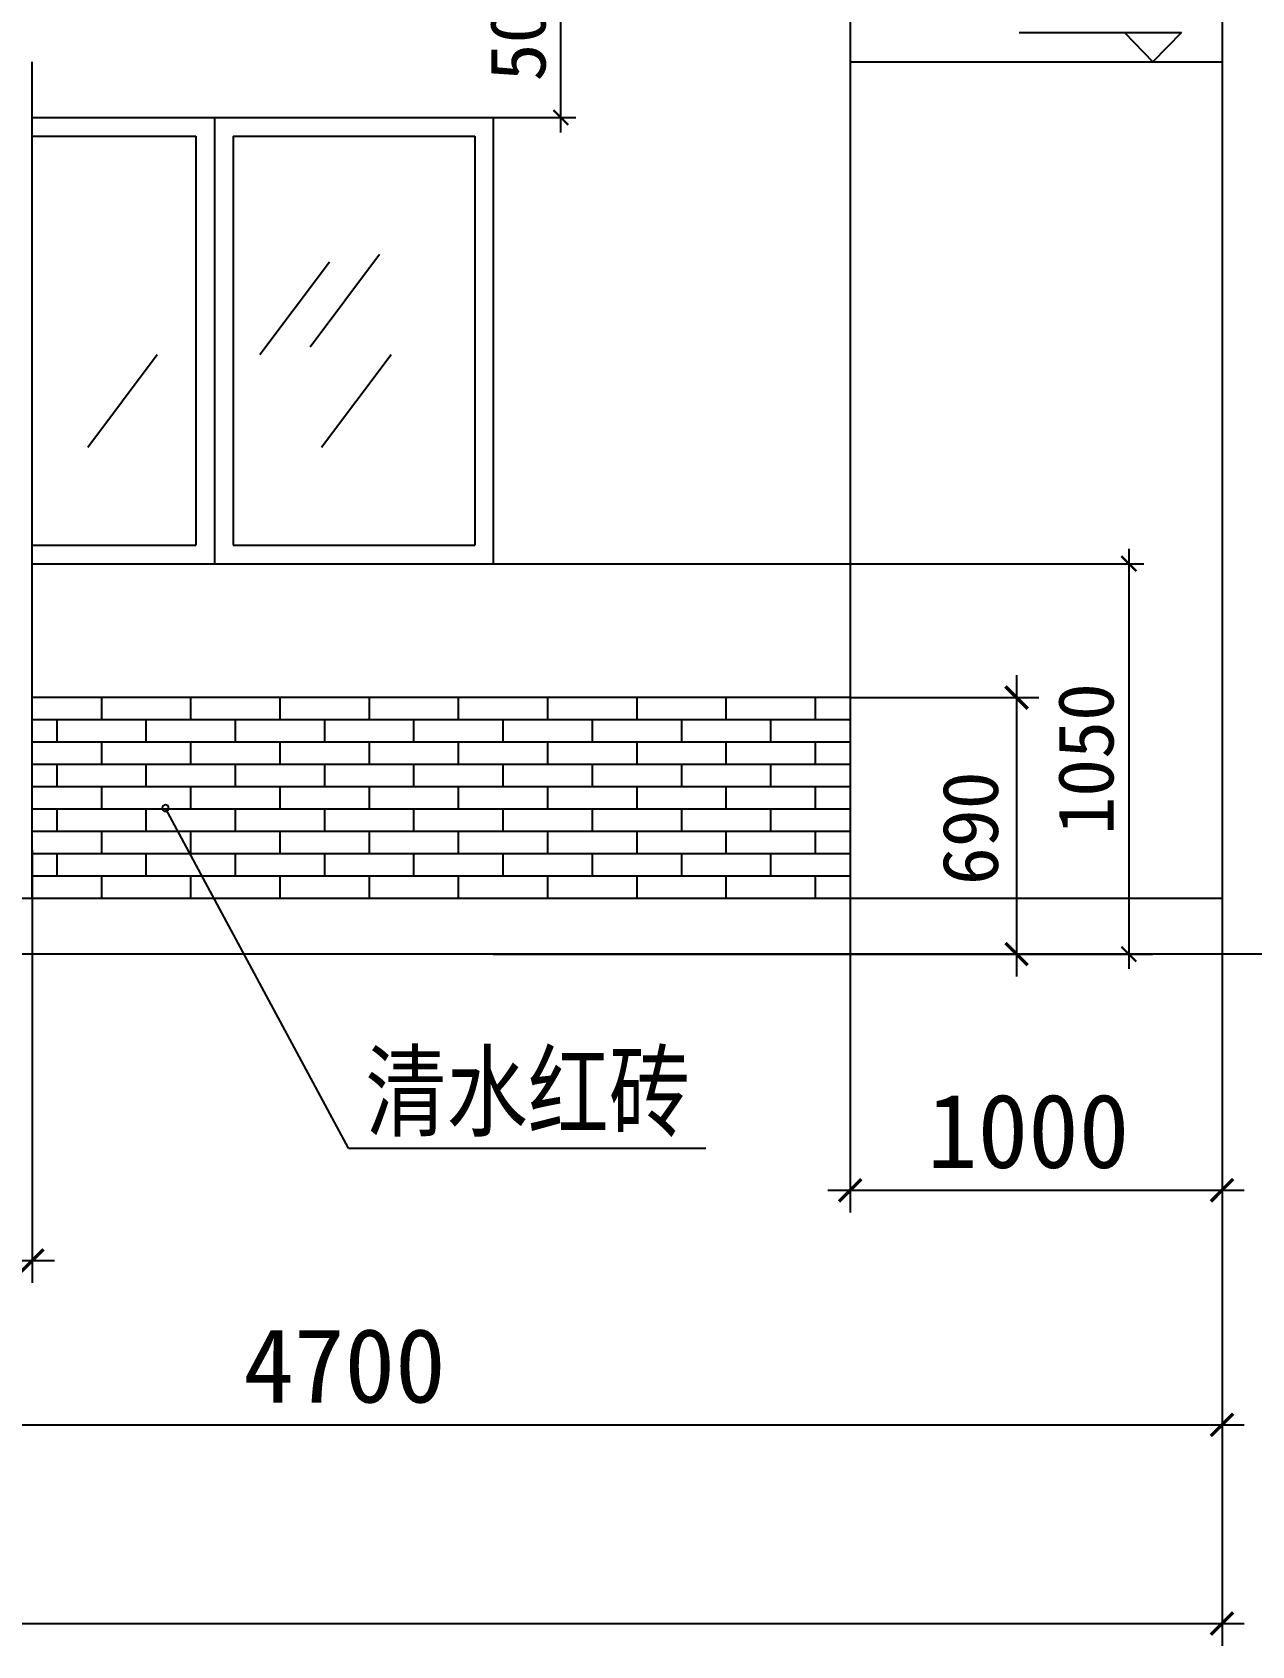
# Model space of a CAD drawing. Extents: x -747684 to -361709, y -438585 to -234743.
# Drawn here: x -371767 to -368487, y -245811 to -241471 of the extents above; entities that cross this region are included whole.
import ezdxf

# ---------------------------------------------------------------- set-up
doc = ezdxf.new("R2010")
doc.units = 0
doc.header["$LTSCALE"] = 100
doc.header["$MEASUREMENT"] = 0
doc.layers.get('0').update_dxf_attribs({"linetype": 'CONTINUOUS'})
doc.layers.get('DEFPOINTS').update_dxf_attribs({"linetype": 'CONTINUOUS'})
doc.layers.add('INSERT', color=7, linetype='CONTINUOUS')
doc.styles.get("Standard").update_dxf_attribs({"font": 'SimSun.ttf'})

# ---------------------------------------------------------------- blocks, each defined once
blk = doc.blocks.new('_ARCHTICK')
at = {"color": 0, "linetype": 'BYBLOCK', "const_width": 0.15}
blk.add_lwpolyline([(-0.5, -0.5), (0.5, 0.5)], dxfattribs=at)

msp = doc.modelspace()

# ---------------------------------------------------------------- linework, layer by layer
at = {"color": 7}
for p, q in [((-368567.1, -240350.5), (-368567.1, -243950.5)), ((-369567.1, -241200.5), (-369567.1, -243800.5)), ((-369112.6, -241472.1, 685.7), (-368676.1, -241472.1, 685.7)), ((-368829.8, -241472.1, 685.7), (-368752.9, -241550.6)), ((-368676.1, -241472.1, 685.7), (-368752.9, -241550.6)), ((-370527.1, -241700.5), (-370527.1, -242900.5)), ((-368567.1, -243800.5), (-373267.1, -243800.5))]:
    msp.add_line(p, q, dxfattribs=at)
at = {"color": 2, "linetype": 'BYBLOCK'}
for p, q in [((-370345.4, -241740.5), (-370345.4, -241160.5)), ((-370527.1, -241700.5), (-370305.4, -241700.5)), ((-368817.7, -242860.5), (-368817.7, -243990.5)), ((-370527.1, -242900.5), (-368777.7, -242900.5)), ((-369119.7, -243200.5), (-369119.7, -244010.5)), ((-369567.1, -243260.5), (-369059.7, -243260.5)), ((-371767.1, -243670.4), (-371767.1, -244834.3)), ((-369567.1, -243800.6), (-369567.1, -244645.7)), ((-368567.1, -243800.6), (-368567.1, -244645.7)), ((-370527.1, -243950.5), (-368777.7, -243950.5)), ((-370143.1, -243950.5), (-368753, -243950.5)), ((-369567.1, -243950.5), (-369059.7, -243950.5)), ((-368567.1, -243950.6), (-368567.1, -245810.6)), ((-368567.1, -244526.4), (-368567.1, -245276.6)), ((-369627.1, -244585.7), (-368507.1, -244585.7)), ((-373827.1, -244774.3), (-371707.1, -244774.3)), ((-373327.1, -245216.6), (-368507.1, -245216.6)), ((-380237.1, -245750.6), (-368507.1, -245750.6))]:
    msp.add_line(p, q, dxfattribs=at)
at = {"color": 9}
for p, q in [((-371277.1, -241700.5), (-371277.1, -242900.5)), ((-371327.1, -241750.5), (-371327.1, -242850.5)), ((-371227.1, -241750.5), (-371227.1, -242850.5)), ((-370577.1, -241750.5), (-370577.1, -242850.5)), ((-369567.1, -243260.5), (-371767.1, -243260.5)), ((-369567.1, -243320.5), (-371767.1, -243320.5)), ((-369567.1, -243380.5), (-371767.1, -243380.5)), ((-369567.1, -243440.5), (-371767.1, -243440.5)), ((-369567.1, -243500.5), (-371767.1, -243500.5)), ((-369567.1, -243560.5), (-371767.1, -243560.5)), ((-369567.1, -243620.5), (-371767.1, -243620.5)), ((-369567.1, -243680.5), (-371767.1, -243680.5)), ((-369567.1, -243740.5), (-371767.1, -243740.5))]:
    msp.add_line(p, q, dxfattribs=at)
at = {"color": 4}
msp.add_line((-363378, -243950.5), (-385375.2, -243950.5), dxfattribs=at)
at = {"color": 0, "linetype": 'BYBLOCK', "const_width": 9}
for points in [[(-369089.7, -243290.5), (-369149.7, -243230.5)], [(-369149.7, -243920.5), (-369089.7, -243980.5)], [(-369537.1, -244555.7), (-369597.1, -244615.7)], [(-368597.1, -244615.7), (-368537.1, -244555.7)], [(-371797.1, -244804.3), (-371737.1, -244744.3)], [(-368597.1, -245246.6), (-368537.1, -245186.6)], [(-368597.1, -245780.6), (-368537.1, -245720.6)]]:
    msp.add_lwpolyline(points, dxfattribs=at)
at = {"layer": 'DEFPOINTS', "color": 0, "linetype": 'BYBLOCK'}
for p in [(-370527.1, -241700.5), (-370527.1, -242900.5), (-369567.1, -243260.5), (-371767.1, -243670.3), (-369567.1, -243800.5), (-368567.1, -243800.5), (-370527.1, -243950.5), (-370143.2, -243950.5), (-369567.1, -243950.5), (-369119.7, -243950.5), (-368817.7, -243950.5), (-368567.1, -243950.5), (-368567.1, -244526.4), (-368567.1, -244585.7), (-371767.1, -244774.3), (-368567.1, -245216.6), (-368567.1, -245750.6)]:
    msp.add_point(p, dxfattribs=at)
at = {"layer": 'INSERT', "color": 7}
for p, q in [((-371767.1, -243800.5), (-371767.1, -241550.5)), ((-369567.1, -241550.6), (-368567.1, -241550.6)), ((-371767.1, -241700.5), (-370527.1, -241700.5)), ((-371767.1, -242900.5), (-370527.1, -242900.5))]:
    msp.add_line(p, q, dxfattribs=at)
at = {"layer": 'INSERT', "color": 9}
for p, q in [((-371767.1, -241750.5), (-371327.1, -241750.5)), ((-371227.1, -241750.5), (-370577.1, -241750.5)), ((-371767.1, -242850.5), (-371327.1, -242850.5)), ((-371227.1, -242850.5), (-370577.1, -242850.5)), ((-371581.3, -243260.5), (-371581.3, -243320.5)), ((-371341.3, -243260.5), (-371341.3, -243320.5)), ((-371101.3, -243260.5), (-371101.3, -243320.5)), ((-370861.3, -243260.5), (-370861.3, -243320.5)), ((-370621.3, -243260.5), (-370621.3, -243320.5)), ((-370381.3, -243260.5), (-370381.3, -243320.5)), ((-370141.3, -243260.5), (-370141.3, -243320.5)), ((-369901.3, -243260.5), (-369901.3, -243320.5)), ((-369661.3, -243260.5), (-369661.3, -243320.5)), ((-371701.3, -243320.5), (-371701.3, -243380.5)), ((-371461.3, -243320.5), (-371461.3, -243380.5)), ((-371221.3, -243320.5), (-371221.3, -243380.5)), ((-370981.3, -243320.5), (-370981.3, -243380.5)), ((-370741.3, -243320.5), (-370741.3, -243380.5)), ((-370501.3, -243320.5), (-370501.3, -243380.5)), ((-370261.3, -243320.5), (-370261.3, -243380.5)), ((-370021.3, -243320.5), (-370021.3, -243380.5)), ((-369781.3, -243320.5), (-369781.3, -243380.5)), ((-371581.3, -243380.5), (-371581.3, -243440.5)), ((-371341.3, -243380.5), (-371341.3, -243440.5)), ((-371101.3, -243380.5), (-371101.3, -243440.5)), ((-370861.3, -243380.5), (-370861.3, -243440.5)), ((-370621.3, -243380.5), (-370621.3, -243440.5)), ((-370381.3, -243380.5), (-370381.3, -243440.5)), ((-370141.3, -243380.5), (-370141.3, -243440.5)), ((-369901.3, -243380.5), (-369901.3, -243440.5)), ((-369661.3, -243380.5), (-369661.3, -243440.5)), ((-371701.3, -243440.5), (-371701.3, -243500.5)), ((-371461.3, -243440.5), (-371461.3, -243500.5)), ((-371221.3, -243440.5), (-371221.3, -243500.5)), ((-370981.3, -243440.5), (-370981.3, -243500.5)), ((-370741.3, -243440.5), (-370741.3, -243500.5)), ((-370501.3, -243440.5), (-370501.3, -243500.5)), ((-370261.3, -243440.5), (-370261.3, -243500.5)), ((-370021.3, -243440.5), (-370021.3, -243500.5)), ((-369781.3, -243440.5), (-369781.3, -243500.5)), ((-371581.3, -243500.5), (-371581.3, -243560.5)), ((-371341.3, -243500.5), (-371341.3, -243560.5)), ((-371101.3, -243500.5), (-371101.3, -243560.5)), ((-370861.3, -243500.5), (-370861.3, -243560.5)), ((-370621.3, -243500.5), (-370621.3, -243560.5)), ((-370381.3, -243500.5), (-370381.3, -243560.5)), ((-370141.3, -243500.5), (-370141.3, -243560.5)), ((-369901.3, -243500.5), (-369901.3, -243560.5)), ((-369661.3, -243500.5), (-369661.3, -243560.5)), ((-371701.3, -243560.5), (-371701.3, -243620.5)), ((-371461.3, -243560.5), (-371461.3, -243620.5)), ((-371221.3, -243560.5), (-371221.3, -243620.5)), ((-370981.3, -243560.5), (-370981.3, -243620.5)), ((-370741.3, -243560.5), (-370741.3, -243620.5)), ((-370501.3, -243560.5), (-370501.3, -243620.5)), ((-370261.3, -243560.5), (-370261.3, -243620.5)), ((-370021.3, -243560.5), (-370021.3, -243620.5)), ((-369781.3, -243560.5), (-369781.3, -243620.5)), ((-371581.3, -243620.5), (-371581.3, -243680.5)), ((-371341.3, -243620.5), (-371341.3, -243680.5)), ((-371101.3, -243620.5), (-371101.3, -243680.5)), ((-370861.3, -243620.5), (-370861.3, -243680.5)), ((-370621.3, -243620.5), (-370621.3, -243680.5)), ((-370381.3, -243620.5), (-370381.3, -243680.5)), ((-370141.3, -243620.5), (-370141.3, -243680.5)), ((-369901.3, -243620.5), (-369901.3, -243680.5)), ((-369661.3, -243620.5), (-369661.3, -243680.5)), ((-371701.3, -243680.5), (-371701.3, -243740.5)), ((-371461.3, -243680.5), (-371461.3, -243740.5)), ((-371221.3, -243680.5), (-371221.3, -243740.5)), ((-370981.3, -243680.5), (-370981.3, -243740.5)), ((-370741.3, -243680.5), (-370741.3, -243740.5)), ((-370501.3, -243680.5), (-370501.3, -243740.5)), ((-370261.3, -243680.5), (-370261.3, -243740.5)), ((-370021.3, -243680.5), (-370021.3, -243740.5)), ((-369781.3, -243680.5), (-369781.3, -243740.5)), ((-371581.3, -243740.5), (-371581.3, -243800.5)), ((-371341.3, -243740.5), (-371341.3, -243800.5)), ((-371101.3, -243740.5), (-371101.3, -243800.5)), ((-370861.3, -243740.5), (-370861.3, -243800.5)), ((-370621.3, -243740.5), (-370621.3, -243800.5)), ((-370381.3, -243740.5), (-370381.3, -243800.5)), ((-370141.3, -243740.5), (-370141.3, -243800.5)), ((-369901.3, -243740.5), (-369901.3, -243800.5)), ((-369661.3, -243740.5), (-369661.3, -243800.5))]:
    msp.add_line(p, q, dxfattribs=at)
at = {"layer": 'INSERT', "color": 8}
for p, q in [((-371019.9, -242317.5), (-370833, -242068.4)), ((-371154.9, -242338.3), (-370968, -242089.1)), ((-371617.8, -242587.4), (-371430.9, -242338.3)), ((-370988.8, -242587.4), (-370801.9, -242338.3))]:
    msp.add_line(p, q, dxfattribs=at)
at = {"layer": 'INSERT', "color": 2}
for q in [(-371409.1, -243557.6), (-369955.7, -244472.5)]:
    msp.add_line((-370916.5, -244472.5), q, dxfattribs=at)
for start, end in [(0, 180), (180, 0)]:
    msp.add_arc((-371409.1, -243557.6), 8.75, start, end, dxfattribs=at)

# ---------------------------------------------------------------- block references
at = {"color": 2, "linetype": 'BYBLOCK', "xscale": 40, "yscale": 40, "zscale": 40}
for p, rotation in [((-370345.4, -241700.5), 270), ((-368817.7, -242900.5), 90), ((-368817.7, -243950.5), 270)]:
    msp.add_blockref('_ARCHTICK', p, dxfattribs=dict(at, rotation=rotation))

# ---------------------------------------------------------------- texts
at = {"width": 0.8}
msp.add_text('清水红砖', height=200, dxfattribs=at).set_placement((-370871, -244419.6, -5390.5))
at = {"color": 9, "linetype": 'BYBLOCK', "char_height": 150, "attachment_point": 5, "rotation": 90}
for s, insert in [('\\A1;500', (-370460.4, -241450.5)), ('\\A1;1050', (-368932.7, -243425.5))]:
    msp.add_mtext(s, dxfattribs=dict(at, insert=insert))
at = {"layer": 'INSERT', "color": 9}
msp.add_text('690', height=150, rotation=90, dxfattribs=at).set_placement((-369169.7, -243765.1))
for s, p in [('1000', (-369360.5, -244525.7)), ('4700', (-371199.4, -245156.6))]:
    msp.add_text(s, height=200, dxfattribs=at).set_placement(p)

doc.saveas('drawing.dxf')
